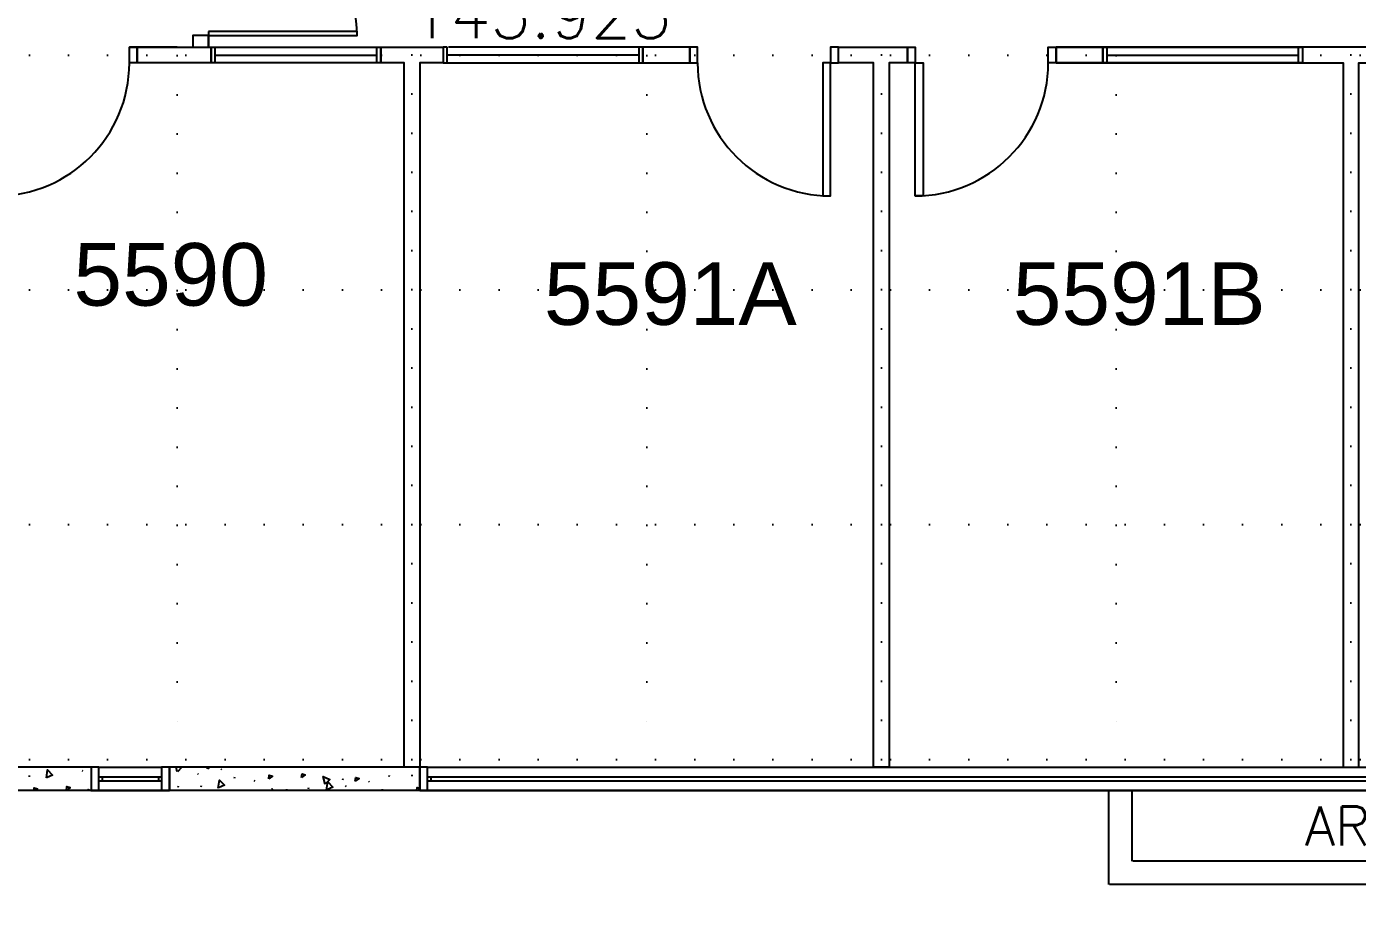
# Model space of a CAD drawing. Extents: x -68523 to 336700, y -113452 to 119396.
# Drawn here: x 199287 to 207791, y 17066 to 22731 of the extents above; entities that cross this region are included whole.
import ezdxf
from ezdxf.enums import TextEntityAlignment as Align

# ---------------------------------------------------------------- set-up
doc = ezdxf.new("R2010")
doc.units = 0
doc.header["$LTSCALE"] = 1000
doc.header["$MEASUREMENT"] = 0
doc.linetypes.add('S3144a$0$DOT', pattern=[0.25, 0, -0.25])
for name, color, linetype in [('L1', 1, 'CONTINUOUS'), ('N-DOOR', 7, 'CONTINUOUS'), ('N-DR', 7, 'CONTINUOUS'), ('n-wall', 3, 'CONTINUOUS'), ('Rm-No-New', 3, 'CONTINUOUS'), ('S3144a$0$-12', 7, 'CONTINUOUS'), ('S3144a$0$-14', 7, 'CONTINUOUS'), ('S3144a$0$-3', 7, 'CONTINUOUS'), ('S3144a$0$-5', 7, 'CONTINUOUS'), ('S3144a$0$-8', 7, 'CONTINUOUS'), ('S3144a$0$20', 7, 'CONTINUOUS'), ('S3144a$0$4', 7, 'CONTINUOUS'), ('S3144a$0$GA', 253, 'CONTINUOUS')]:
    doc.layers.add(name, color=color, linetype=linetype)
doc.styles.add('S3144a$0$ROMANS', font='romans')
doc.styles.add('T1', font='arial.ttf')

msp = doc.modelspace()

# ---------------------------------------------------------------- linework, layer by layer
at = {"layer": 'L1'}
for p, q in [((200250, 22600), (199944, 22600)), ((200350, 22500), (199944, 22500))]:
    msp.add_line(p, q, dxfattribs=at)
at = {"layer": 'L1', "color": 0}
msp.add_lwpolyline([(200450, 22675), (200350, 22675), (200350, 22600), (200450, 22600)], close=True, dxfattribs=at)
at = {"layer": 'N-DOOR', "color": 7, "linetype": 'Continuous'}
for points in [[(199994, 22500), (199944, 22500), (199944, 22600), (199994, 22600)], [(203525, 22500), (203575, 22500), (203575, 22600), (203525, 22600)], [(204425, 22500), (204475, 22500), (204475, 22600), (204425, 22600)], [(204965.6, 22500), (204915.6, 22500), (204915.6, 22600), (204965.6, 22600)], [(205865.6, 22500), (205815.6, 22500), (205815.6, 22600), (205865.6, 22600)], [(204425, 22500), (204375, 22500), (204375, 21650), (204425, 21650)], [(204965.6, 22500), (205015.6, 22500), (205015.6, 21650), (204965.6, 21650)]]:
    msp.add_lwpolyline(points, close=True, dxfattribs=at)
for centre, start, end in [((199094, 22500), 270, 0), ((204425, 22500), 180, 270), ((204965.6, 22500), 270, 0)]:
    msp.add_arc(centre, 850, start, end, dxfattribs=at)
at = {"layer": 'N-DR', "color": 0}
msp.add_lwpolyline([(200450, 22700), (200450, 22675), (201400, 22675), (201400, 22700)], close=True, dxfattribs=at)
msp.add_arc((200471.1, 22671.3), 927.6, 0.22873, 91.30122, dxfattribs=at)
at = {"layer": 'n-wall', "color": 1, "linetype": 'Continuous'}
for p, q in [((200466, 22600), (200466, 22500)), ((200491, 22600), (200491, 22500)), ((200491, 22550), (201525, 22550)), ((203200, 22550), (201975, 22550)), ((203200, 22600), (203200, 22500)), ((203225, 22600), (203225, 22500)), ((206165.6, 22600), (206165.6, 22500)), ((206190.6, 22600), (206190.6, 22500)), ((206190.6, 22550), (207415.6, 22550))]:
    msp.add_line(p, q, dxfattribs=at)
for points in [[(200350, 22675), (200350, 22600)], [(200450, 22675), (200450, 22600)]]:
    msp.add_lwpolyline(points, dxfattribs=at)
at = {"layer": 'n-wall', "linetype": 'Continuous'}
for points in [[(201700, 22500), (199994, 22500), (199994, 22600), (201700, 22600)], [(201974.7, 22500), (203525, 22500), (203525, 22600), (201984.1, 22600)], [(207415.9, 22500), (205865.6, 22500), (205865.6, 22600), (207406.5, 22600)]]:
    msp.add_lwpolyline(points, dxfattribs=at)
at = {"layer": 'n-wall', "color": 1, "linetype": 'Continuous'}
for points in [[(200466, 22600), (200491, 22600), (200491, 22500), (200466, 22500)], [(201525, 22600), (201550, 22600), (201550, 22500), (201525, 22500)], [(201975, 22600), (201950, 22600), (201950, 22500), (201975, 22500)], [(203225, 22600), (203200, 22600), (203200, 22500), (203225, 22500)], [(206165.6, 22600), (206190.6, 22600), (206190.6, 22500), (206165.6, 22500)], [(207415.6, 22600), (207440.6, 22600), (207440.6, 22500), (207415.6, 22500)]]:
    msp.add_lwpolyline(points, close=True, dxfattribs=at)
at = {"layer": 'n-wall', "linetype": 'Continuous'}
for points in [[(201800, 18000), (201700, 18000), (201700, 22500), (201550, 22500), (201550, 22600), (201700, 22600), (201800, 22600), (201950, 22600), (201950, 22500), (201800, 22500)], [(204700, 22600), (204915.6, 22600), (204915.6, 22500), (204800, 22500.1), (204800, 18000), (204700, 18000), (204700, 22500), (204475, 22500), (204475, 22600), (204700, 22600)], [(207700, 22600), (205865.6, 22600), (205865.6, 22500), (207700, 22500), (207700, 18000), (207800, 18000), (207800, 22500), (207988.7, 22500), (207988.7, 22600)]]:
    msp.add_lwpolyline(points, close=True, dxfattribs=at)
at = {"layer": 'S3144a$0$-3', "color": 9, "linetype": 'Continuous'}
for p, q in [((199700, 18000), (198800, 18000)), ((199700, 18000), (199700, 17850)), ((200200, 18000), (200200, 17850)), ((201800, 18000), (200200, 18000)), ((201800, 17850), (201800, 18000)), ((201800, 17850), (201800, 18000)), ((201800, 17850), (201800, 18000)), ((199700, 17850), (198950, 17850)), ((201800, 17850), (200200, 17850))]:
    msp.add_line(p, q, dxfattribs=at)
at = {"layer": 'S3144a$0$-5', "color": 9, "linetype": 'Continuous'}
for p, q in [((199750, 18000), (200150, 18000)), ((201850, 18000), (202375, 18000)), ((201850, 18000), (202375, 18000)), ((201850, 18000), (212150, 18000)), ((199750, 17937.5), (200150, 17937.5)), ((199750, 17912.5), (200150, 17912.5)), ((199770, 17937.5), (199770, 17912.5)), ((200130, 17937.5), (200130, 17912.5)), ((201850, 17937.5), (202375, 17937.5)), ((201850, 17937.5), (202375, 17937.5)), ((201850, 17937.5), (212150, 17937.5)), ((201850, 17912.5), (202375, 17912.5)), ((201850, 17912.5), (202375, 17912.5)), ((201850, 17912.5), (212150, 17912.5)), ((201870, 17937.5), (201870, 17912.5)), ((201870, 17937.5), (201870, 17912.5)), ((201870, 17937.5), (201870, 17912.5)), ((199750, 17850), (200150, 17850)), ((201850, 17850), (202375, 17850)), ((201850, 17850), (202375, 17850)), ((201850, 17850), (212150, 17850))]:
    msp.add_line(p, q, dxfattribs=at)
for points in [[(199750, 18000), (199700, 18000), (199700, 17850), (199750, 17850)], [(200200, 18000), (200150, 18000), (200150, 17850), (200200, 17850)], [(201850, 18000), (201800, 18000), (201800, 17850), (201850, 17850)], [(201850, 18000), (201800, 18000), (201800, 17850), (201850, 17850)], [(201850, 18000), (201800, 18000), (201800, 17850), (201850, 17850)]]:
    msp.add_lwpolyline(points, close=True, dxfattribs=at)
at = {"layer": 'S3144a$0$-8', "color": 9, "linetype": 'Continuous'}
for p, q in [((206200, 17850), (206200, 17250)), ((206350, 17850), (206350, 17400)), ((214100, 17400), (206356.3, 17400)), ((214100, 17250), (206206.3, 17250))]:
    msp.add_line(p, q, dxfattribs=at)
at = {"layer": 'S3144a$0$20', "color": 9, "linetype": 'Continuous'}
for p, q in [((199305.6, 17939), (199306.2, 17947.7)), ((199518.9, 17994.9), (199519.3, 18000)), ((199642.6, 17979.4), (199647.8, 17975.7)), ((200250.1, 17970), (200243.6, 18000)), ((200280.3, 18000), (200250.7, 17970.5)), ((200379.4, 17959.8), (200384.6, 17956)), ((200443.7, 17989.8), (200444.7, 18000)), ((200457.1, 18000), (200443.7, 17989.8)), ((200527.7, 17989.7), (200532.9, 17985.9)), ((201354.3, 17997.4), (201354.5, 18000)), ((201604.7, 17940.2), (201605.3, 17948.9)), ((201751.5, 17941.9), (201752.1, 17950.6)), ((200256.6, 17872.5), (200257.2, 17881.2)), ((200403.3, 17874.3), (200404, 17883)), ((200616.6, 17930.2), (200617.2, 17938.9)), ((200740.4, 17914.7), (200745.5, 17910.9)), ((200853.9, 17865.4), (200857.4, 17858.2)), ((200950.2, 17850.3), (200950.8, 17859)), ((201089.5, 17862.2), (201090.1, 17871)), ((201308.9, 17918.4), (201309.5, 17927.1)), ((201323.5, 17880.3), (201328.7, 17876.5)), ((201323.5, 17880.3), (201328.7, 17876.5)), ((201471.8, 17910.3), (201477, 17906.5)), ((201560.7, 17850.7), (201561.3, 17859.5)), ((201800, 17860.8), (201785.9, 17850))]:
    msp.add_line(p, q, dxfattribs=at)
for points in [[(199414.4, 17931.4), (199421.5, 17982.1), (199453.3, 17949.3), (199415.2, 17931.7)], [(200835.9, 17924.9), (200838.3, 17949.4), (200859.6, 17943), (200835.9, 17924.9)], [(201044.9, 17933.4), (201047.3, 17957.9), (201068.5, 17951.5), (201044.9, 17933.4)], [(199334.8, 17850), (199336.5, 17867.1), (199357.7, 17860.6), (199343.8, 17850)], [(199543, 17851.1), (199545.5, 17875.6), (199566.7, 17869.1), (199543, 17851.1)], [(199683.4, 17850), (199681.6, 17858.3), (199698.7, 17850)], [(200512.2, 17866.6), (200519.2, 17917.4), (200551, 17884.6), (200513, 17866.9)], [(201194.2, 17890.6), (201183.4, 17940.7), (201224.5, 17920.7), (201194.8, 17891.1)], [(201204.4, 17854.9), (201211.5, 17905.6), (201243.3, 17872.8), (201205.3, 17855.2)], [(201387.8, 17910.3), (201390.3, 17934.9), (201411.5, 17928.4), (201387.8, 17910.3)], [(201780.4, 17850), (201782.4, 17870), (201800, 17864.7)]]:
    msp.add_lwpolyline(points, dxfattribs=at)
at = {"layer": 'S3144a$0$4', "color": 7, "linetype": 'S3144a$0$DOT'}
for p, q in [((200250, 31550), (200250, 18050)), ((201750, 18050), (201750, 31550)), ((203250, 31550), (203250, 18050)), ((204750, 18050), (204750, 31550)), ((204750, 18050), (204750, 31550)), ((204750, 18050), (204750, 31550)), ((206250, 31550), (206250, 18050)), ((207750, 18050), (207750, 31550)), ((186800, 22550), (234750, 22550)), ((186800, 21050), (234750, 21050)), ((186800, 19550), (234750, 19550)), ((186800, 18050), (234750, 18050))]:
    msp.add_line(p, q, dxfattribs=at)
at = {"layer": 'S3144a$0$4', "linetype": 'S3144a$0$DOT'}
for p, q in [((200250, 31550), (200250, 18050)), ((201750, 18050), (201750, 31550)), ((203250, 31550), (203250, 18050)), ((204750, 18050), (204750, 31550)), ((204750, 18050), (204750, 31550)), ((204750, 18050), (204750, 31550)), ((206250, 31550), (206250, 18050)), ((207750, 18050), (207750, 31550)), ((186800, 21050), (234750, 21050)), ((186800, 19550), (234750, 19550)), ((186800, 18050), (234750, 18050))]:
    msp.add_line(p, q, dxfattribs=at)
at = {"layer": 'S3144a$0$GA', "color": 9}
msp.add_lwpolyline([(214109.6, 12109.4), (214100, 12300), (214100, 17850), (198950, 17850), (198950, -17325), (198535.6, -17325)], dxfattribs=at)

# ---------------------------------------------------------------- texts
at = {"layer": 'Rm-No-New', "style": 'T1'}
for s, p in [('5590', (199586.8, 20948.6)), ('5591A', (202592.9, 20826)), ('5591B', (205589.4, 20826))]:
    msp.add_text(s, height=400, dxfattribs=at).set_placement(p)
at = {"layer": 'S3144a$0$-12', "color": 9, "linetype": 'Continuous', "style": 'S3144a$0$ROMANS'}
msp.add_text('143.925', height=300, dxfattribs=at).set_placement((201736.7, 22808.1), align=Align.MIDDLE_LEFT)
at = {"layer": 'S3144a$0$-14', "color": 1, "linetype": 'Continuous', "style": 'S3144a$0$ROMANS'}
msp.add_text('ARCH. FEATURE', height=250, dxfattribs=at).set_placement((207455.9, 17624.2), align=Align.MIDDLE_LEFT)

doc.saveas('drawing.dxf')
